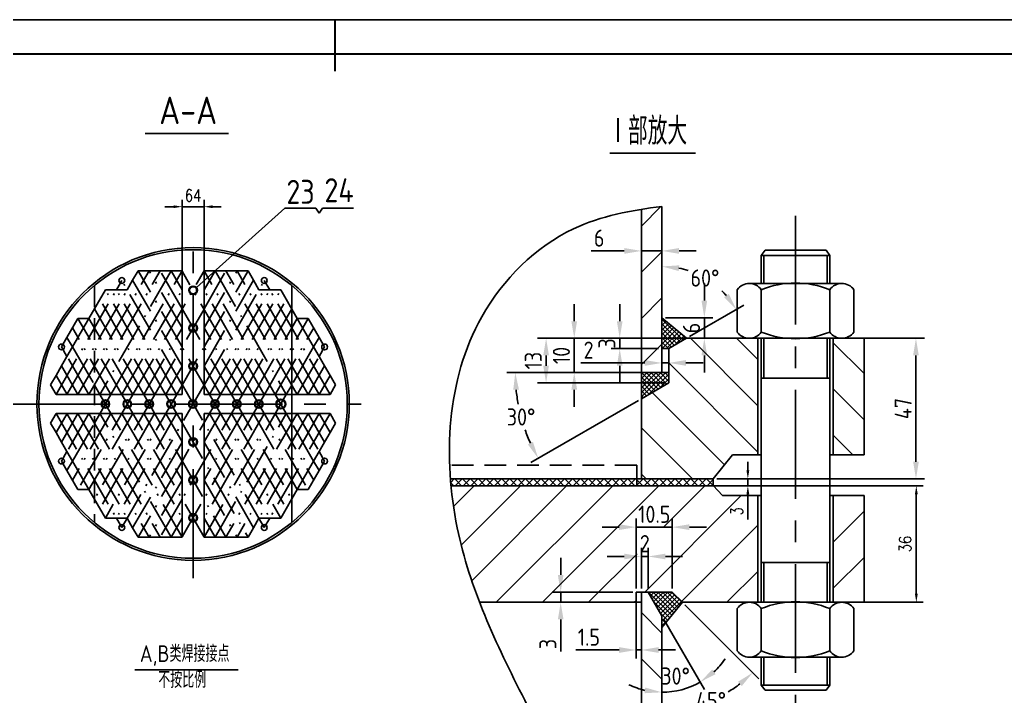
# Paper-space layout '布局1' of a CAD drawing. Extents: x 1187 to 4862, y -125 to 1349.
# Drawn here: x 2145.7 to 2433.4, y 275.3 to 472.7 of the extents above; entities that cross this region are included whole.
import ezdxf

# ---------------------------------------------------------------- set-up
doc = ezdxf.new("R2010")
doc.units = 0
doc.header["$MEASUREMENT"] = 0
for name, pattern in [('ACAD_ISO10W100', [18.5, 12, -3, 0.5, -3]), ('CENTER', [50.8, 31.75, -6.35, 6.35, -6.35]), ('HIDDEN', [9.525, 6.35, -3.175])]:
    doc.linetypes.add(name, pattern=pattern)
doc.layers.get('DEFPOINTS').update_dxf_attribs({"linetype": 'CONTINUOUS'})
for name, color, linetype in [('一般注释', 5, 'CONTINUOUS'), ('中心线', 1, 'CENTER'), ('单点划线', 6, 'ACAD_ISO10W100'), ('可见轮廓线', 7, 'CONTINUOUS'), ('图框_外框线', 7, 'CONTINUOUS'), ('填充剖面线', 3, 'CONTINUOUS'), ('尺寸标注', 5, 'CONTINUOUS'), ('细实线', 2, 'CONTINUOUS'), ('虚线', 4, 'HIDDEN')]:
    doc.layers.add(name, color=color, linetype=linetype)
doc.layers.add('图框_内框线', color=5, linetype='CONTINUOUS', lineweight=30)
doc.styles.add('TH_GBDIM', font='romans.shx', dxfattribs={"width": 0.8, "bigfont": 'gbcbig.shx'})
doc.styles.add('件号及接点字头', font='gbenor.shx', dxfattribs={"height": 7, "bigfont": 'gbcbig.shx'})
doc.styles.add('工程字', font='gbenor.shx', dxfattribs={"bigfont": 'gbcbig.shx'})
doc.styles.add('管口名称', font='gbenor.shx', dxfattribs={"height": 10, "bigfont": 'gbcbig.shx'})
doc.dimstyles.new('GB-5', dxfattribs={"dimtxt": 5, "dimasz": 5, "dimexe": 2.5, "dimexo": 1, "dimgap": 1.25, "dimtad": 1, "dimdsep": 46, "dimtxsty": '工程字', "dimcen": 5, "dimadec": 0, "dimazin": 0, "dimtfac": 0.7, "dimtix": 1, "dimtmove": 0, "dimatfit": 3, "dimfxl": 0, "dimtzin": 0, "dimarcsym": 0})
doc.dimstyles.new('GB-5$2', dxfattribs={"dimtxt": 5, "dimasz": 5, "dimexe": 2.5, "dimexo": 1, "dimgap": 1.25, "dimtad": 1, "dimtih": 1, "dimtoh": 1, "dimdsep": 46, "dimtxsty": '工程字', "dimcen": 5, "dimazin": 0, "dimtfac": 0.7, "dimtix": 1, "dimtmove": 0, "dimatfit": 3, "dimfxl": 0, "dimtzin": 0, "dimarcsym": 0})
doc.dimstyles.new('TH_GBDIM', dxfattribs={"dimtxt": 3.5, "dimasz": 2.5, "dimexe": 2, "dimexo": 0, "dimgap": 1.5, "dimtad": 1, "dimdec": 1, "dimzin": 0, "dimdsep": 46, "dimtxsty": 'TH_GBDIM', "dimcen": 2.5, "dimclrd": 130, "dimclre": 130, "dimclrt": 3, "dimadec": 0, "dimazin": 0, "dimtfac": 0.714286, "dimtdec": 1, "dimtmove": 0, "dimatfit": 3, "dimfxl": 0, "dimtolj": 1, "dimtzin": 0, "dimlwd": -1, "dimlwe": -1, "dimarcsym": 0})
pattern_1 = [(315, (2136.1271, 773.6982), (0.6735192, 0.6735192), []), (45, (2136.1271, 773.6982), (-0.6735192, 0.6735192), [])]

# ---------------------------------------------------------------- blocks, each defined once
blk = doc.blocks.new('*D40')
at = {"layer": 'DEFPOINTS', "color": 0}
for p in [(2325.69, 304.14), (2327.19, 304.14), (2327.19, 288.84)]:
    blk.add_point(p, dxfattribs=at)
at = {"layer": '尺寸标注', "color": 0, "lineweight": -2}
for p, q in [((2325.69, 303.14), (2325.69, 286.34)), ((2327.19, 303.14), (2327.19, 286.34)), ((2320.69, 288.84), (2308.02, 288.84)), ((2327.19, 288.84), (2325.69, 288.84)), ((2332.19, 288.84), (2337.19, 288.84))]:
    blk.add_line(p, q, dxfattribs=at)
at = {"layer": '尺寸标注', "color": 0}
for points in [[(2320.69, 289.67), (2320.69, 288), (2325.69, 288.84)], [(2332.19, 289.67), (2332.19, 288), (2327.19, 288.84)]]:
    blk.add_solid(points, dxfattribs=at)
at = {"layer": '尺寸标注', "color": 0, "insert": (2311.86, 292.59), "char_height": 5, "attachment_point": 5, "style": '工程字'}
blk.add_mtext('1.5', dxfattribs=at)
blk = doc.blocks.new('*D38')
at = {"layer": 'DEFPOINTS', "color": 0}
for p in [(2303.63, 305.74), (2325.69, 305.74), (2325.69, 302.74)]:
    blk.add_point(p, dxfattribs=at)
at = {"layer": '尺寸标注', "color": 0, "lineweight": -2}
for p, q in [((2303.63, 310.74), (2303.63, 315.74)), ((2324.69, 305.74), (2301.13, 305.74)), ((2303.63, 305.74), (2303.63, 302.74)), ((2324.69, 302.74), (2301.13, 302.74)), ((2303.63, 297.74), (2303.63, 288.4))]:
    blk.add_line(p, q, dxfattribs=at)
at = {"layer": '尺寸标注', "color": 0}
for points in [[(2302.8, 310.74), (2304.46, 310.74), (2303.63, 305.74)], [(2302.8, 297.74), (2304.46, 297.74), (2303.63, 302.74)]]:
    blk.add_solid(points, dxfattribs=at)
at = {"layer": '尺寸标注', "color": 0, "insert": (2299.88, 290.57), "char_height": 5, "attachment_point": 5, "rotation": 90, "style": '工程字'}
blk.add_mtext('3', dxfattribs=at)
blk = doc.blocks.new('*D34')
at = {"layer": 'DEFPOINTS', "color": 0}
for p in [(2336.19, 305.74), (2339.19, 302.74), (2333.19, 298.82), (2342.9, 272.53), (2333.19, 237.05)]:
    blk.add_point(p, dxfattribs=at)
at = {"layer": '尺寸标注', "color": 0, "lineweight": -2}
blk.add_line((2339.9, 302.04), (2361.47, 280.46), dxfattribs=at)
for start, end in [(301.0696, 307.3539), (277.6461, 284.4354)]:
    blk.add_arc((2333.19, 308.74), 37.49, start, end, dxfattribs=at)
at = {"layer": '尺寸标注', "color": 0}
for points in [[(2355.39, 279.57), (2356.49, 278.31), (2359.7, 282.23)], [(2338.24, 270.75), (2338.13, 272.41), (2333.19, 271.25)]]:
    blk.add_solid(points, dxfattribs=at)
at = {"layer": '尺寸标注', "color": 0, "insert": (2347.54, 274.1), "char_height": 5, "attachment_point": 5, "style": '工程字'}
blk.add_mtext('45%%D', dxfattribs=at)
blk = doc.blocks.new('*D46')
at = {"layer": 'DEFPOINTS', "color": 0}
for p in [(2333.19, 385.74), (2345.57, 385.74), (2333.19, 379.74)]:
    blk.add_point(p, dxfattribs=at)
at = {"layer": '尺寸标注', "color": 0, "lineweight": -2}
for p, q in [((2345.57, 390.74), (2345.57, 395.74)), ((2334.19, 385.74), (2348.07, 385.74)), ((2345.57, 379.74), (2345.57, 385.74)), ((2334.19, 379.74), (2348.07, 379.74)), ((2345.57, 374.74), (2345.57, 369.74))]:
    blk.add_line(p, q, dxfattribs=at)
at = {"layer": '尺寸标注', "color": 0}
for points in [[(2344.73, 390.74), (2346.4, 390.74), (2345.57, 385.74)], [(2344.73, 374.74), (2346.4, 374.74), (2345.57, 379.74)]]:
    blk.add_solid(points, dxfattribs=at)
at = {"layer": '尺寸标注', "color": 0, "insert": (2341.82, 382.74), "char_height": 5, "attachment_point": 5, "rotation": 90, "style": '工程字'}
blk.add_mtext('6', dxfattribs=at)
blk = doc.blocks.new('*D45')
at = {"layer": 'DEFPOINTS', "color": 0}
for p in [(2333.19, 374.37), (2335.19, 374.37), (2335.19, 372.56)]:
    blk.add_point(p, dxfattribs=at)
at = {"layer": '尺寸标注', "color": 0, "lineweight": -2}
for p, q in [((2328.19, 372.56), (2309.52, 372.56)), ((2333.19, 373.37), (2333.19, 370.06)), ((2335.19, 372.56), (2333.19, 372.56)), ((2335.19, 373.37), (2335.19, 370.06)), ((2340.19, 372.56), (2345.19, 372.56))]:
    blk.add_line(p, q, dxfattribs=at)
at = {"layer": '尺寸标注', "color": 0}
for points in [[(2328.19, 373.4), (2328.19, 371.73), (2333.19, 372.56)], [(2340.19, 373.4), (2340.19, 371.73), (2335.19, 372.56)]]:
    blk.add_solid(points, dxfattribs=at)
at = {"layer": '尺寸标注', "color": 0, "insert": (2311.78, 376.31), "char_height": 5, "attachment_point": 5, "style": '工程字'}
blk.add_mtext('2', dxfattribs=at)
blk = doc.blocks.new('*D41')
at = {"layer": 'DEFPOINTS', "color": 0}
for p in [(2333.19, 418.2), (2349.33, 394.82), (2340.39, 379.74), (2335.19, 376.74), (2333.19, 369.74)]:
    blk.add_point(p, dxfattribs=at)
at = {"layer": '尺寸标注', "color": 0, "lineweight": -2}
blk.add_line((2341.25, 380.24), (2357.1, 389.39), dxfattribs=at)
for start, end in [(72.2948, 78.5708), (41.4292, 45.9026)]:
    blk.add_arc((2333.19, 375.59), 25.11, start, end, dxfattribs=at)
at = {"layer": '尺寸标注', "color": 0}
for points in [[(2338.08, 399.37), (2338.25, 401.03), (2333.19, 400.7)], [(2352.69, 392.69), (2351.34, 391.72), (2354.94, 388.14)]]:
    blk.add_solid(points, dxfattribs=at)
at = {"layer": '尺寸标注', "color": 0, "insert": (2345.75, 397.33), "char_height": 5, "attachment_point": 5, "style": '工程字'}
blk.add_mtext('60%%d', dxfattribs=at)
blk = doc.blocks.new('*D39')
at = {"layer": 'DEFPOINTS', "color": 0}
for p in [(2329.19, 316.11), (2327.19, 305.74), (2329.19, 305.74)]:
    blk.add_point(p, dxfattribs=at)
at = {"layer": '尺寸标注', "color": 0, "lineweight": -2}
for p, q in [((2327.19, 306.74), (2327.19, 318.61)), ((2329.19, 306.74), (2329.19, 318.61)), ((2322.19, 316.11), (2317.19, 316.11)), ((2327.19, 316.11), (2329.19, 316.11)), ((2334.19, 316.11), (2339.19, 316.11))]:
    blk.add_line(p, q, dxfattribs=at)
at = {"layer": '尺寸标注', "color": 0}
for points in [[(2322.19, 316.94), (2322.19, 315.28), (2327.19, 316.11)], [(2334.19, 316.94), (2334.19, 315.28), (2329.19, 316.11)]]:
    blk.add_solid(points, dxfattribs=at)
at = {"layer": '尺寸标注', "color": 0, "insert": (2328.19, 319.86), "char_height": 5, "attachment_point": 5, "style": '工程字'}
blk.add_mtext('2', dxfattribs=at)
blk = doc.blocks.new('*D37')
at = {"layer": 'DEFPOINTS', "color": 0}
for p in [(2336.19, 324.67), (2325.69, 305.74), (2336.19, 305.74)]:
    blk.add_point(p, dxfattribs=at)
at = {"layer": '尺寸标注', "color": 0, "lineweight": -2}
for p, q in [((2325.69, 306.74), (2325.69, 327.17)), ((2336.19, 306.74), (2336.19, 327.17)), ((2320.69, 324.67), (2315.69, 324.67)), ((2325.69, 324.67), (2336.19, 324.67)), ((2341.19, 324.67), (2346.19, 324.67))]:
    blk.add_line(p, q, dxfattribs=at)
at = {"layer": '尺寸标注', "color": 0}
for points in [[(2320.69, 325.51), (2320.69, 323.84), (2325.69, 324.67)], [(2341.19, 325.51), (2341.19, 323.84), (2336.19, 324.67)]]:
    blk.add_solid(points, dxfattribs=at)
at = {"layer": '尺寸标注', "color": 0, "insert": (2330.94, 328.42), "char_height": 5, "attachment_point": 5, "style": '工程字'}
blk.add_mtext('10.5', dxfattribs=at)
blk = doc.blocks.new('*D35')
at = {"layer": 'DEFPOINTS', "color": 0}
for p in [(2327.19, 408.08), (2333.19, 408.08), (2333.19, 405.23)]:
    blk.add_point(p, dxfattribs=at)
at = {"layer": '尺寸标注', "color": 0, "lineweight": -2}
for p, q in [((2327.19, 407.08), (2327.19, 402.73)), ((2333.19, 407.08), (2333.19, 402.73)), ((2322.19, 405.23), (2312.56, 405.23)), ((2333.19, 405.23), (2327.19, 405.23)), ((2338.19, 405.23), (2343.19, 405.23))]:
    blk.add_line(p, q, dxfattribs=at)
at = {"layer": '尺寸标注', "color": 0}
for points in [[(2322.19, 406.07), (2322.19, 404.4), (2327.19, 405.23)], [(2338.19, 406.07), (2338.19, 404.4), (2333.19, 405.23)]]:
    blk.add_solid(points, dxfattribs=at)
at = {"layer": '尺寸标注', "color": 0, "insert": (2314.87, 408.98), "char_height": 5, "attachment_point": 5, "style": '工程字'}
blk.add_mtext('6', dxfattribs=at)
blk = doc.blocks.new('*D42')
at = {"layer": 'DEFPOINTS', "color": 0}
for p in [(2327.19, 369.74), (2335.19, 369.74), (2335.19, 366.74), (2291.13, 361.06), (2327.19, 362.13)]:
    blk.add_point(p, dxfattribs=at)
at = {"layer": '尺寸标注', "color": 0, "lineweight": -2}
for p, q in [((2326.19, 369.74), (2287.87, 369.74)), ((2326.33, 361.63), (2294.9, 343.48))]:
    blk.add_line(p, q, dxfattribs=at)
for start, end in [(185.7296, 190.5941), (199.4989, 204.2704)]:
    blk.add_arc((2340.39, 369.74), 50.02, start, end, dxfattribs=at)
at = {"layer": '尺寸标注', "color": 0}
for points in [[(2289.78, 364.71), (2291.45, 364.79), (2290.37, 369.74)], [(2295.53, 349.56), (2294.05, 348.8), (2297.07, 344.73)]]:
    blk.add_solid(points, dxfattribs=at)
at = {"layer": '尺寸标注', "color": 0, "insert": (2292.07, 356.8), "char_height": 5, "attachment_point": 5, "style": '工程字'}
blk.add_mtext('30%%D', dxfattribs=at)
blk = doc.blocks.new('*D47')
at = {"layer": 'DEFPOINTS', "color": 0}
for p in [(2320.86, 379.74), (2333.19, 379.74), (2333.19, 376.74)]:
    blk.add_point(p, dxfattribs=at)
at = {"layer": '尺寸标注', "color": 0, "lineweight": -2}
for p, q in [((2320.86, 384.74), (2320.86, 389.74)), ((2332.19, 379.74), (2318.36, 379.74)), ((2320.86, 376.74), (2320.86, 379.74)), ((2332.19, 376.74), (2318.36, 376.74)), ((2320.86, 371.74), (2320.86, 366.74))]:
    blk.add_line(p, q, dxfattribs=at)
at = {"layer": '尺寸标注', "color": 0}
for points in [[(2320.03, 384.74), (2321.7, 384.74), (2320.86, 379.74)], [(2320.03, 371.74), (2321.7, 371.74), (2320.86, 376.74)]]:
    blk.add_solid(points, dxfattribs=at)
at = {"layer": '尺寸标注', "color": 0, "insert": (2317.11, 378.24), "char_height": 5, "attachment_point": 5, "rotation": 90, "style": '工程字'}
blk.add_mtext('3', dxfattribs=at)
blk = doc.blocks.new('*D44')
at = {"layer": 'DEFPOINTS', "color": 0}
for p in [(2333.19, 379.74), (2307.59, 369.74), (2333.19, 369.74)]:
    blk.add_point(p, dxfattribs=at)
at = {"layer": '尺寸标注', "color": 0, "lineweight": -2}
for p, q in [((2307.59, 384.74), (2307.59, 389.74)), ((2332.19, 379.74), (2305.09, 379.74)), ((2307.59, 379.74), (2307.59, 369.74)), ((2332.19, 369.74), (2305.09, 369.74)), ((2307.59, 364.74), (2307.59, 359.74))]:
    blk.add_line(p, q, dxfattribs=at)
at = {"layer": '尺寸标注', "color": 0}
for points in [[(2306.75, 384.74), (2308.42, 384.74), (2307.59, 379.74)], [(2306.75, 364.74), (2308.42, 364.74), (2307.59, 369.74)]]:
    blk.add_solid(points, dxfattribs=at)
at = {"layer": '尺寸标注', "color": 0, "insert": (2303.84, 374.74), "char_height": 5, "attachment_point": 5, "rotation": 90, "style": '工程字'}
blk.add_mtext('10', dxfattribs=at)
blk = doc.blocks.new('*D43')
at = {"layer": 'DEFPOINTS', "color": 0}
for p in [(2299.37, 379.74), (2335.19, 379.74), (2335.19, 366.74)]:
    blk.add_point(p, dxfattribs=at)
at = {"layer": '尺寸标注', "color": 0, "lineweight": -2}
for p, q in [((2334.19, 379.74), (2296.87, 379.74)), ((2299.37, 371.74), (2299.37, 374.74)), ((2334.19, 366.74), (2296.87, 366.74))]:
    blk.add_line(p, q, dxfattribs=at)
at = {"layer": '尺寸标注', "color": 0}
for points in [[(2298.54, 374.74), (2300.2, 374.74), (2299.37, 379.74)], [(2298.54, 371.74), (2300.2, 371.74), (2299.37, 366.74)]]:
    blk.add_solid(points, dxfattribs=at)
at = {"layer": '尺寸标注', "color": 0, "insert": (2295.62, 373.24), "char_height": 5, "attachment_point": 5, "rotation": 90, "style": '工程字'}
blk.add_mtext('13', dxfattribs=at)
blk = doc.blocks.new('*D48')
at = {"layer": 'DEFPOINTS', "color": 0}
for p in [(2348.07, 379.74), (2407.35, 379.74), (2348.19, 338.76)]:
    blk.add_point(p, dxfattribs=at)
at = {"layer": '尺寸标注', "color": 0, "lineweight": -2}
for p, q in [((2349.07, 379.74), (2409.85, 379.74)), ((2407.35, 343.76), (2407.35, 374.74)), ((2349.19, 338.76), (2409.85, 338.76))]:
    blk.add_line(p, q, dxfattribs=at)
at = {"layer": '尺寸标注', "color": 0}
for points in [[(2406.51, 374.74), (2408.18, 374.74), (2407.35, 379.74)], [(2406.51, 343.76), (2408.18, 343.76), (2407.35, 338.76)]]:
    blk.add_solid(points, dxfattribs=at)
at = {"layer": '尺寸标注', "color": 0, "insert": (2403.6, 359.25), "char_height": 5, "attachment_point": 5, "rotation": 90, "style": '工程字'}
blk.add_mtext('47', dxfattribs=at)
blk = doc.blocks.new('*D49')
at = {"layer": 'DEFPOINTS', "color": 0}
for p in [(2348.19, 336.74), (2351.01, 338.76), (2358.27, 338.76)]:
    blk.add_point(p, dxfattribs=at)
at = {"layer": '尺寸标注', "color": 5}
for p, q in [((2358.27, 341.26), (2358.27, 343.76)), ((2348.19, 336.74), (2360.27, 336.74)), ((2351.01, 338.76), (2360.27, 338.76)), ((2358.27, 338.76), (2358.27, 336.74)), ((2358.27, 334.24), (2358.27, 326.88))]:
    blk.add_line(p, q, dxfattribs=at)
for points in [[(2357.86, 341.26), (2358.69, 341.26), (2358.27, 338.76)], [(2357.86, 334.24), (2358.69, 334.24), (2358.27, 336.74)]]:
    blk.add_solid(points, dxfattribs=at)
at = {"layer": '尺寸标注', "color": 5, "insert": (2355.02, 329.31), "char_height": 3.5, "attachment_point": 5, "rotation": 90, "style": 'TH_GBDIM'}
blk.add_mtext('\\A1;3', dxfattribs=at)
blk = doc.blocks.new('*D94')
at = {"layer": 'DEFPOINTS', "color": 0}
for p in [(2348.19, 336.74), (2348.19, 302.74), (2407.45, 302.74)]:
    blk.add_point(p, dxfattribs=at)
at = {"layer": '尺寸标注', "color": 5}
for p, q in [((2348.19, 336.74), (2409.45, 336.74)), ((2407.45, 334.24), (2407.45, 305.24)), ((2348.19, 302.74), (2409.45, 302.74))]:
    blk.add_line(p, q, dxfattribs=at)
for points in [[(2407.04, 334.24), (2407.87, 334.24), (2407.45, 336.74)], [(2407.04, 305.24), (2407.87, 305.24), (2407.45, 302.74)]]:
    blk.add_solid(points, dxfattribs=at)
at = {"layer": '尺寸标注', "color": 5, "insert": (2404.2, 319.74), "char_height": 3.5, "attachment_point": 5, "rotation": 90, "style": 'TH_GBDIM'}
blk.add_mtext('\\A1;36', dxfattribs=at)
blk = doc.blocks.new('*D258')
at = {"layer": 'DEFPOINTS', "color": 0}
for p in [(2199.51, 418.13), (2193.11, 399.38), (2199.51, 399.38)]:
    blk.add_point(p, dxfattribs=at)
at = {"layer": '尺寸标注', "color": 5}
for p, q in [((2193.11, 399.38), (2193.11, 420.13)), ((2199.51, 399.38), (2199.51, 420.13)), ((2190.61, 418.13), (2188.11, 418.13)), ((2193.11, 418.13), (2199.51, 418.13)), ((2202.01, 418.13), (2204.51, 418.13))]:
    blk.add_line(p, q, dxfattribs=at)
for points in [[(2190.61, 418.54), (2190.61, 417.71), (2193.11, 418.13)], [(2202.01, 418.54), (2202.01, 417.71), (2199.51, 418.13)]]:
    blk.add_solid(points, dxfattribs=at)
at = {"layer": '尺寸标注', "color": 5, "insert": (2196.31, 421.38), "char_height": 3.5, "attachment_point": 5, "style": 'TH_GBDIM'}
blk.add_mtext('\\A1;64', dxfattribs=at)

psp = doc.layouts.new('布局1')

# ---------------------------------------------------------------- hatches: boundary and pattern name
at = {"layer": '填充剖面线'}
h = psp.add_hatch(dxfattribs=at)
h.set_pattern_fill('ANSI31', color=256, scale=3, style=0)
h.set_pattern_definition([(45, (2136.127, 773.698), (-6.7352, 6.7352), [])])
edge = h.paths.add_edge_path()
edge.add_line((2327.192, 369.744), (2333.192, 369.744))
edge.add_line((2333.192, 369.744), (2333.192, 418.201))
edge.add_spline(control_points=[(2333.192, 418.201), (2331.18, 417.951), (2329.178, 417.676), (2327.192, 417.357)], knot_values=[8.0893245, 8.0893245, 8.0893245, 8.0893245, 14.0634801, 14.0634801, 14.0634801, 14.0634801], degree=3, periodic=0)
edge.add_line((2327.192, 417.357), (2327.192, 369.744))
h.paths.add_polyline_path([(2313.363, 376.074), (2313.363, 380.414), (2320.863, 380.414), (2320.863, 376.074)], flags=9)
h = psp.add_hatch(dxfattribs=at)
h.set_pattern_fill('ANSI37', color=256, scale=0.3, angle=-90, style=0)
h.set_pattern_definition(pattern_1)
h.paths.add_polyline_path([(2340.388, 379.744), (2333.192, 385.744), (2333.192, 379.744)])
h.paths.add_polyline_path([(2333.192, 379.744), (2333.192, 376.744), (2335.192, 376.744), (2340.388, 379.744)])
h = psp.add_hatch(dxfattribs=at)
h.set_pattern_fill('ANSI37', color=256, scale=0.3, angle=-90, style=0)
h.set_pattern_definition(pattern_1)
h.paths.add_polyline_path([(2327.192, 369.744), (2327.192, 362.125), (2335.192, 366.744), (2335.192, 369.744)])
h = psp.add_hatch(dxfattribs=at)
h.set_pattern_fill('ANSI37', color=256, scale=13, angle=180, style=0)
h.set_pattern_definition([(225, (1293.6398, 945.5195), (1.1490485, -1.1490485), []), (315, (1293.6398, 945.5195), (1.1490485, 1.1490485), [])])
edge = h.paths.add_edge_path()
edge.add_line((2348.192, 336.744), (2348.192, 338.758))
edge.add_line((2348.192, 338.758), (2271.428, 338.758))
edge.add_spline(control_points=[(2271.428, 338.758), (2271.478, 338.085), (2271.535, 337.414), (2271.597, 336.744)], knot_values=[119.6917193, 119.6917193, 119.6917193, 119.6917193, 121.6640911, 121.6640911, 121.6640911, 121.6640911], degree=3, periodic=0)
edge.add_line((2271.597, 336.744), (2348.192, 336.744))
h = psp.add_hatch(dxfattribs=at)
h.set_pattern_fill('ANSI31', color=256, scale=3, angle=-90, style=0)
h.set_pattern_definition([(315, (2136.127, 773.698), (6.7352, 6.7352), [])])
edge = h.paths.add_edge_path()
edge.add_spline(control_points=[(2327.192, 238.88), (2329.168, 238.236), (2331.18, 237.642), (2333.192, 237.048)], knot_values=[238.2389283, 238.2389283, 238.2389283, 238.2389283, 244.3785903, 244.3785903, 244.3785903, 244.3785903], degree=3, periodic=0)
edge.add_line((2333.192, 237.048), (2333.192, 298.816))
edge.add_line((2333.192, 298.816), (2329.192, 305.744))
edge.add_line((2329.192, 305.744), (2327.192, 305.744))
edge.add_line((2327.192, 305.744), (2327.192, 302.744))
edge.add_line((2327.192, 302.744), (2327.192, 238.88))
h = psp.add_hatch(dxfattribs=at)
h.set_pattern_fill('ANSI37', color=256, scale=0.3, angle=-90, style=0)
h.set_pattern_definition(pattern_1)
h.paths.add_polyline_path([(2333.192, 298.816), (2333.192, 295.429), (2339.192, 302.744), (2336.192, 305.744), (2329.192, 305.744)])

# ---------------------------------------------------------------- linework, layer by layer
at = {"layer": '一般注释'}
for p, q in [((2197.279, 394.534), (2223.092, 417.673)), ((2232.104, 417.673), (2223.092, 417.673)), ((2233.089, 416.277), (2232.104, 417.673)), ((2234.104, 417.673), (2233.089, 416.277)), ((2243.117, 417.673), (2234.104, 417.673)), ((2179.269, 283.015), (2209.49, 283.015))]:
    psp.add_line(p, q, dxfattribs=at)
at = {"layer": '中心线'}
for p, q in [((2372.192, 415.492), (2372.192, 268.07)), ((2196.307, 309.833), (2196.307, 410.889)), ((2139.849, 360.582), (2245.335, 360.582))]:
    psp.add_line(p, q, dxfattribs=at)
at = {"layer": '单点划线'}
for p, q in [((2162.688, 363.349), (2183.479, 399.428)), ((2165.907, 363.353), (2186.726, 399.412)), ((2189.898, 399.396), (2169.102, 363.357)), ((2172.312, 363.361), (2193.107, 399.38)), ((2178.716, 363.368), (2199.507, 399.38)), ((2193.107, 377.21), (2180.27, 399.444)), ((2193.107, 382.752), (2183.479, 399.428)), ((2193.107, 388.307), (2186.726, 399.412)), ((2193.107, 393.837), (2189.898, 399.396)), ((2213.899, 363.368), (2193.077, 399.327)), ((2199.507, 377.21), (2212.345, 399.444)), ((2199.507, 382.752), (2209.135, 399.428)), ((2199.507, 388.307), (2205.889, 399.412)), ((2199.507, 393.837), (2202.717, 399.396)), ((2220.303, 363.361), (2199.507, 399.38)), ((2202.717, 399.396), (2223.512, 363.357)), ((2226.707, 363.353), (2205.889, 399.412)), ((2229.927, 363.349), (2209.135, 399.428)), ((2175.507, 396.608), (2173.907, 393.837)), ((2193.089, 366.097), (2175.507, 396.608)), ((2193.107, 371.667), (2178.672, 396.67)), ((2199.507, 371.667), (2213.943, 396.67)), ((2199.526, 366.097), (2217.107, 396.608)), ((2217.107, 396.608), (2218.707, 393.837)), ((2156.301, 363.342), (2173.907, 393.837)), ((2159.473, 363.346), (2177.072, 393.893)), ((2188.292, 363.379), (2170.709, 393.835)), ((2191.49, 363.383), (2173.907, 393.837)), ((2175.514, 363.364), (2193.107, 393.837)), ((2217.101, 363.364), (2199.507, 393.837)), ((2201.125, 363.383), (2218.707, 393.837)), ((2204.323, 363.379), (2221.906, 393.835)), ((2233.142, 363.346), (2215.543, 393.893)), ((2236.314, 363.342), (2218.707, 393.837)), ((2185.094, 363.376), (2169.107, 391.066)), ((2207.52, 363.376), (2223.507, 391.066)), ((2181.896, 363.372), (2167.506, 388.296)), ((2185.122, 363.376), (2199.507, 388.29)), ((2207.493, 363.376), (2193.081, 388.336)), ((2210.718, 363.372), (2225.108, 388.296)), ((2172.303, 363.361), (2161.1, 382.765)), ((2161.102, 377.218), (2165.905, 385.527)), ((2175.501, 363.364), (2162.7, 385.536)), ((2178.699, 363.368), (2165.905, 385.527)), ((2181.918, 363.372), (2193.083, 382.71)), ((2210.696, 363.372), (2199.507, 382.752)), ((2213.916, 363.368), (2226.709, 385.527)), ((2217.114, 363.364), (2229.915, 385.536)), ((2220.312, 363.361), (2231.515, 382.765)), ((2231.512, 377.218), (2226.709, 385.527)), ((2157.9, 377.223), (2159.5, 379.994)), ((2234.715, 377.223), (2233.115, 379.994)), ((2157.9, 377.223), (2159.501, 374.449)), ((2161.102, 377.218), (2167.507, 366.124)), ((2191.525, 363.383), (2199.507, 377.191)), ((2201.09, 363.383), (2193.085, 377.23)), ((2231.512, 377.218), (2225.107, 366.124)), ((2234.715, 377.223), (2233.113, 374.449)), ((2165.907, 363.353), (2159.501, 374.449)), ((2226.707, 363.353), (2233.113, 374.449)), ((2162.709, 363.349), (2157.9, 371.679)), ((2188.326, 363.38), (2193.087, 371.624)), ((2204.288, 363.38), (2199.507, 371.659)), ((2229.905, 363.349), (2234.715, 371.679)), ((2159.512, 363.346), (2156.299, 368.91)), ((2233.103, 363.346), (2236.316, 368.91)), ((2169.105, 363.357), (2167.507, 366.124)), ((2199.507, 366.205), (2175.507, 324.555)), ((2193.089, 366.237), (2217.107, 324.555)), ((2223.509, 363.357), (2225.107, 366.124)), ((2178.716, 363.368), (2162.7, 335.628)), ((2185.12, 363.376), (2167.506, 332.867)), ((2172.312, 363.361), (2167.507, 355.039)), ((2169.105, 363.357), (2193.107, 321.784)), ((2191.525, 363.383), (2170.709, 327.329)), ((2175.501, 363.364), (2199.507, 321.784)), ((2181.898, 363.372), (2193.107, 343.958)), ((2188.288, 363.379), (2193.107, 355.043)), ((2217.114, 363.364), (2193.077, 321.837)), ((2210.717, 363.372), (2193.081, 332.828)), ((2204.327, 363.379), (2193.085, 343.933)), ((2223.509, 363.357), (2199.507, 321.784)), ((2201.09, 363.383), (2221.906, 327.329)), ((2207.494, 363.376), (2225.108, 332.867)), ((2213.899, 363.368), (2229.915, 335.628)), ((2220.303, 363.361), (2225.107, 355.039)), ((2159.512, 357.818), (2156.299, 352.254)), ((2156.301, 357.822), (2173.907, 327.326)), ((2162.709, 357.814), (2157.9, 349.484)), ((2159.473, 357.818), (2177.072, 327.271)), ((2165.907, 357.811), (2159.501, 346.715)), ((2172.303, 357.803), (2161.1, 338.399)), ((2162.688, 357.814), (2183.479, 321.736)), ((2178.699, 357.795), (2165.905, 335.637)), ((2165.907, 357.811), (2186.726, 321.752)), ((2189.898, 321.768), (2169.102, 357.807)), ((2185.094, 357.788), (2169.107, 330.098)), ((2191.49, 357.78), (2173.907, 327.326)), ((2175.514, 357.799), (2193.107, 327.326)), ((2181.918, 357.792), (2193.107, 338.412)), ((2188.326, 357.784), (2193.107, 349.505)), ((2217.101, 357.799), (2199.507, 327.326)), ((2210.696, 357.792), (2199.507, 338.412)), ((2204.288, 357.784), (2199.507, 349.505)), ((2201.125, 357.78), (2218.707, 327.326)), ((2202.717, 321.768), (2223.512, 357.807)), ((2226.707, 357.811), (2205.889, 321.752)), ((2207.52, 357.788), (2223.507, 330.098)), ((2229.927, 357.814), (2209.135, 321.736)), ((2213.916, 357.795), (2226.709, 335.637)), ((2233.142, 357.818), (2215.543, 327.271)), ((2236.314, 357.822), (2218.707, 327.326)), ((2220.312, 357.803), (2231.515, 338.399)), ((2226.707, 357.811), (2233.113, 346.715)), ((2229.905, 357.814), (2234.715, 349.484)), ((2233.103, 357.818), (2236.316, 352.254)), ((2161.102, 343.945), (2167.507, 355.039)), ((2193.089, 355.071), (2212.345, 321.719)), ((2231.512, 343.945), (2225.107, 355.039)), ((2193.087, 349.461), (2178.672, 324.494)), ((2199.507, 349.497), (2213.943, 324.494)), ((2157.9, 343.941), (2159.501, 346.715)), ((2234.715, 343.941), (2233.113, 346.715)), ((2157.9, 343.941), (2159.5, 341.17)), ((2161.102, 343.945), (2165.905, 335.637)), ((2193.107, 343.954), (2180.27, 321.719)), ((2193.085, 344.032), (2205.889, 321.752)), ((2231.512, 343.945), (2226.709, 335.637)), ((2234.715, 343.941), (2233.115, 341.17)), ((2193.107, 338.412), (2183.479, 321.736)), ((2199.507, 338.412), (2209.135, 321.736)), ((2193.107, 332.856), (2186.726, 321.752)), ((2175.507, 324.555), (2173.907, 327.326)), ((2193.107, 327.326), (2189.898, 321.768)), ((2199.507, 327.326), (2202.717, 321.768)), ((2217.107, 324.555), (2218.707, 327.326))]:
    psp.add_line(p, q, dxfattribs=at)
at = {"layer": '可见轮廓线'}
for p, q in [((2182.324, 439.522), (2206.614, 439.522)), ((2317.967, 433.734), (2342.991, 433.734)), ((2327.192, 417.357), (2327.192, 338.758)), ((2333.192, 418.201), (2333.192, 369.744)), ((2362.192, 403.91), (2363.278, 405.41)), ((2362.192, 403.91), (2362.192, 395.744)), ((2382.192, 403.91), (2362.192, 403.91)), ((2381.105, 405.41), (2363.278, 405.41)), ((2382.192, 403.91), (2381.105, 405.41)), ((2382.192, 403.91), (2382.192, 395.744)), ((2180.27, 399.444), (2178.672, 396.67)), ((2180.27, 399.444), (2193.107, 399.38)), ((2193.09, 363.385), (2193.077, 399.38)), ((2212.345, 399.444), (2199.507, 399.38)), ((2199.507, 363.364), (2199.507, 399.38)), ((2212.345, 399.444), (2213.943, 396.67)), ((2177.072, 393.893), (2178.672, 396.67)), ((2215.543, 393.893), (2213.943, 396.67)), ((2225.108, 395.158), (2225.108, 326.006)), ((2385.893, 395.744), (2358.49, 395.744)), ((2170.709, 393.835), (2165.905, 385.527)), ((2173.907, 393.837), (2170.709, 393.835)), ((2173.907, 393.837), (2177.072, 393.893)), ((2218.707, 393.837), (2215.543, 393.893)), ((2218.707, 393.837), (2221.906, 393.835)), ((2221.906, 393.835), (2226.709, 385.527)), ((2355.192, 393.919), (2355.192, 381.57)), ((2362.192, 393.919), (2362.192, 381.57)), ((2382.192, 393.919), (2382.192, 381.57)), ((2389.192, 393.919), (2389.192, 381.57)), ((2340.388, 379.744), (2333.192, 385.744)), ((2162.7, 385.536), (2159.5, 379.994)), ((2165.905, 385.527), (2162.7, 385.536)), ((2226.709, 385.527), (2229.915, 385.536)), ((2229.915, 385.536), (2233.115, 379.994)), ((2161.102, 377.218), (2159.5, 379.994)), ((2231.512, 377.218), (2233.115, 379.994)), ((2159.501, 374.449), (2161.102, 377.218)), ((2233.113, 374.449), (2231.512, 377.218)), ((2392.192, 379.744), (2333.192, 379.744)), ((2335.192, 376.744), (2340.388, 379.744)), ((2385.893, 379.744), (2355.192, 379.744)), ((2361.192, 379.744), (2361.192, 345.744)), ((2362.192, 379.744), (2362.192, 302.744)), ((2382.192, 379.744), (2382.192, 302.744)), ((2383.192, 379.744), (2383.192, 345.744)), ((2392.192, 379.744), (2392.192, 345.744)), ((2159.501, 374.449), (2157.9, 371.679)), ((2233.113, 374.449), (2234.715, 371.679)), ((2335.192, 376.744), (2333.192, 376.744)), ((2335.192, 376.744), (2335.192, 366.744)), ((2157.9, 371.679), (2156.299, 368.91)), ((2234.715, 371.679), (2236.316, 368.91)), ((2156.299, 368.91), (2154.698, 366.14)), ((2236.316, 368.91), (2237.917, 366.14)), ((2335.192, 369.744), (2327.192, 369.744)), ((2154.698, 366.14), (2156.307, 363.353)), ((2237.917, 366.14), (2236.307, 363.353)), ((2335.192, 366.744), (2327.192, 362.125)), ((2382.192, 368.16), (2362.192, 368.16)), ((2156.301, 363.342), (2193.09, 363.385)), ((2236.314, 363.342), (2199.525, 363.385)), ((2154.698, 355.023), (2156.307, 357.811)), ((2156.301, 357.822), (2193.09, 357.779)), ((2193.09, 357.779), (2193.077, 321.784)), ((2199.507, 357.799), (2199.507, 321.784)), ((2236.314, 357.822), (2199.525, 357.779)), ((2237.917, 355.023), (2236.307, 357.811)), ((2156.299, 352.254), (2154.698, 355.023)), ((2236.316, 352.254), (2237.917, 355.023)), ((2157.9, 349.484), (2156.299, 352.254)), ((2234.715, 349.484), (2236.316, 352.254)), ((2159.501, 346.715), (2157.9, 349.484)), ((2233.113, 346.715), (2234.715, 349.484)), ((2159.501, 346.715), (2161.102, 343.945)), ((2233.113, 346.715), (2231.512, 343.945)), ((2348.192, 338.758), (2353.82, 345.744)), ((2362.192, 345.744), (2353.82, 345.744)), ((2392.192, 345.744), (2382.192, 345.744)), ((2161.102, 343.945), (2159.5, 341.17)), ((2231.512, 343.945), (2233.115, 341.17)), ((2162.7, 335.628), (2159.5, 341.17)), ((2229.915, 335.628), (2233.115, 341.17)), ((2348.192, 338.758), (2271.358, 338.758)), ((2348.192, 336.744), (2271.597, 336.744)), ((2348.192, 338.758), (2348.192, 336.744)), ((2348.192, 336.798), (2350.9, 333.862)), ((2165.905, 335.637), (2162.7, 335.628)), ((2170.709, 327.329), (2165.905, 335.637)), ((2221.906, 327.329), (2226.709, 335.637)), ((2226.709, 335.637), (2229.915, 335.628)), ((2350.9, 333.862), (2362.192, 333.862)), ((2361.192, 333.862), (2361.192, 302.744)), ((2382.192, 333.862), (2392.192, 333.862)), ((2383.192, 333.862), (2383.192, 302.744)), ((2392.192, 333.862), (2392.192, 302.744)), ((2173.907, 327.326), (2170.709, 327.329)), ((2173.907, 327.326), (2177.072, 327.271)), ((2177.072, 327.271), (2178.672, 324.494)), ((2215.543, 327.271), (2213.943, 324.494)), ((2218.707, 327.326), (2215.543, 327.271)), ((2218.707, 327.326), (2221.906, 327.329)), ((2180.27, 321.719), (2178.672, 324.494)), ((2212.345, 321.719), (2213.943, 324.494)), ((2180.27, 321.719), (2193.107, 321.784)), ((2212.345, 321.719), (2199.507, 321.784)), ((2382.192, 314.328), (2362.192, 314.328)), ((2325.692, 305.744), (2325.692, 302.744)), ((2336.192, 305.744), (2325.692, 305.744)), ((2327.192, 305.744), (2327.192, 302.744)), ((2329.192, 305.744), (2333.192, 298.816)), ((2336.192, 305.744), (2339.192, 302.744)), ((2327.192, 302.744), (2279.944, 302.744)), ((2327.192, 304.244), (2327.192, 238.88)), ((2339.192, 302.744), (2333.192, 295.429)), ((2392.192, 302.744), (2339.192, 302.744)), ((2385.893, 302.744), (2355.192, 302.744)), ((2355.192, 288.57), (2355.192, 300.919)), ((2362.192, 288.57), (2362.192, 300.919)), ((2382.192, 288.57), (2382.192, 300.919)), ((2389.192, 300.919), (2389.192, 288.57)), ((2333.192, 298.816), (2333.192, 237.048)), ((2385.893, 286.744), (2358.49, 286.744)), ((2362.192, 278.579), (2362.192, 286.744)), ((2382.192, 278.579), (2382.192, 286.744)), ((2362.192, 278.579), (2363.278, 277.079)), ((2382.192, 278.579), (2362.192, 278.579)), ((2381.105, 277.079), (2363.278, 277.079)), ((2382.192, 278.579), (2381.105, 277.079))]:
    psp.add_line(p, q, dxfattribs=at)
for centre, radius in [((2196.307, 360.582), 45.6), ((2196.307, 360.582), 45), ((2175.507, 396.608), 0.849), ((2217.107, 396.608), 0.849), ((2196.307, 393.748), 1.25), ((2196.307, 393.748), 1.25), ((2196.307, 393.748), 1.05), ((2196.307, 382.748), 1.25), ((2196.307, 382.748), 1.05), ((2157.9, 377.223), 0.849), ((2234.715, 377.223), 0.849), ((2196.307, 371.656), 1.25), ((2196.307, 371.656), 1.05), ((2170.707, 360.582), 1.25), ((2170.707, 360.582), 1.05), ((2177.107, 360.582), 1.25), ((2177.107, 360.582), 1.05), ((2183.508, 360.583), 1.25), ((2183.508, 360.583), 1.05), ((2189.91, 360.586), 1.25), ((2189.91, 360.586), 1.05), ((2196.267, 360.582), 1.25), ((2196.267, 360.582), 1.05), ((2202.705, 360.586), 1.25), ((2202.705, 360.586), 1.05), ((2209.107, 360.583), 1.25), ((2209.107, 360.583), 1.05), ((2215.507, 360.582), 1.25), ((2215.507, 360.582), 1.05), ((2221.907, 360.582), 1.45), ((2221.907, 360.582), 1.25), ((2196.307, 349.508), 1.25), ((2196.307, 349.508), 1.25), ((2196.307, 349.508), 1.05), ((2157.9, 343.941), 0.849), ((2234.715, 343.941), 0.849), ((2196.307, 338.416), 1.25), ((2196.307, 338.416), 1.25), ((2196.307, 338.416), 1.05), ((2196.307, 327.416), 1.25), ((2196.307, 327.416), 1.25), ((2196.307, 327.416), 1.05), ((2175.507, 324.555), 0.849), ((2217.107, 324.555), 0.849)]:
    psp.add_circle(centre, radius, dxfattribs=at)
for centre, radius, start, end in [((2358.692, 391.487), 4.262, 34.78644, 145.21356), ((2372.192, 369.241), 26.627, 67.94072, 112.05928), ((2385.692, 391.487), 4.262, 34.78644, 145.21356), ((2358.692, 384.001), 4.262, 214.78644, 325.21356), ((2372.192, 406.247), 26.627, 247.94072, 292.05928), ((2385.692, 384.001), 4.262, 214.78644, 325.21356), ((2358.692, 298.487), 4.262, 34.78644, 145.21356), ((2372.192, 276.241), 26.627, 67.94072, 112.05928), ((2385.692, 298.487), 4.262, 34.78644, 145.21356), ((2358.692, 291.001), 4.262, 214.78644, 325.21356), ((2372.192, 313.247), 26.627, 247.94072, 292.05928), ((2385.692, 291.001), 4.262, 214.78644, 325.21356)]:
    psp.add_arc(centre, radius, start, end, dxfattribs=at)
at = {"layer": '图框_内框线'}
psp.add_line((2648.288, 462.662), (1842.288, 462.662), dxfattribs=at)
psp.add_lwpolyline([(2237.788, 457.662), (2237.788, 472.662)], dxfattribs=at)
at = {"layer": '图框_外框线'}
psp.add_lwpolyline([(1817.288, -121.338), (2658.288, -121.338), (2658.288, 472.662), (1817.288, 472.662)], close=True, dxfattribs=at)
at = {"layer": '填充剖面线'}
for p, q in [((2341.496, 379.744), (2361.192, 360.048)), ((2354.966, 379.744), (2361.192, 373.519)), ((2383.192, 378.459), (2392.192, 369.459)), ((2335.192, 372.578), (2361.192, 346.578)), ((2330.35, 363.949), (2351.471, 342.828)), ((2383.192, 364.989), (2392.192, 355.989)), ((2327.192, 353.637), (2342.071, 338.758)), ((2383.192, 351.519), (2388.966, 345.744)), ((2327.192, 340.167), (2328.601, 338.758)), ((2272.333, 330.677), (2278.4, 336.744)), ((2274.576, 319.45), (2291.87, 336.744)), ((2277.651, 309.054), (2305.34, 336.744)), ((2284.811, 302.744), (2318.811, 336.744)), ((2317.678, 322.141), (2332.281, 336.744)), ((2333.876, 324.868), (2345.751, 336.744)), ((2328.222, 305.744), (2356.339, 333.862)), ((2383.192, 320.303), (2392.192, 329.303)), ((2338.942, 302.994), (2361.192, 325.244)), ((2298.281, 302.744), (2317.678, 322.141)), ((2311.751, 302.744), (2325.93, 316.923)), ((2383.192, 306.832), (2392.192, 315.832)), ((2352.163, 302.744), (2361.192, 311.773)), ((2325.222, 302.744), (2325.692, 303.214))]:
    psp.add_line(p, q, dxfattribs=at)
at = {"layer": '尺寸标注'}
psp.add_line((2333.692, 297.95), (2345.6, 277.324), dxfattribs=at)
for start, end in [(312.8641, 325.7282), (270, 300), (244.2718, 257.1359)]:
    psp.add_arc((2333.192, 298.816), 22.316, start, end, dxfattribs=at)
for points in [[(2348.868, 281.788), (2347.878, 283.129), (2344.35, 279.489)], [(2328.317, 277.888), (2328.13, 276.231), (2333.192, 276.499)]]:
    psp.add_solid(points, dxfattribs=at)
at = {"layer": '细实线'}
for p, q in [((2362.942, 403.91), (2362.942, 395.744)), ((2381.442, 403.91), (2381.442, 395.744)), ((2362.942, 379.744), (2362.942, 368.16)), ((2381.442, 379.744), (2381.442, 368.16)), ((2362.942, 314.328), (2362.942, 302.744)), ((2381.442, 314.328), (2381.442, 302.744)), ((2362.942, 278.579), (2362.942, 286.744)), ((2362.942, 286.744), (2362.942, 278.579)), ((2381.442, 278.579), (2381.442, 286.744)), ((2381.442, 286.744), (2381.442, 278.579))]:
    psp.add_line(p, q, dxfattribs=at)
psp.add_open_spline([(2333.192, 418.201), (2324.2, 417.084), (2303.14, 413.213), (2270.876, 381.3), (2268.38, 324.937), (2290.014, 279.643), (2308.724, 244.273), (2327.241, 238.805), (2333.192, 237.048)], degree=3, knots=[8.0893245, 8.0893245, 8.0893245, 8.0893245, 34.7912116, 71.9743252, 133.8420241, 187.8712082, 226.2198065, 244.3785903, 244.3785903, 244.3785903, 244.3785903], dxfattribs=at)
at = {"layer": '虚线'}
for p, q in [((2167.506, 395.158), (2167.506, 326.006)), ((2325.831, 342.758), (2271.202, 342.758)), ((2325.831, 342.758), (2325.831, 336.744))]:
    psp.add_line(p, q, dxfattribs=at)

# ---------------------------------------------------------------- texts
at = {"layer": '一般注释'}
for s, height, style, p in [('A-A', 8, '管口名称', (2186.43, 442.225)), ('Ⅰ部放大', 8, '工程字', (2317.505, 436.197)), ('23', 7, '件号及接点字头', (2223.542, 418.965)), ('24', 7, '件号及接点字头', (2234.648, 419.433)), ('A,B类焊接接点', 4.86, '工程字', (2180.774, 285.346)), ('不按比例', 4.86, '工程字', (2186.145, 277.759))]:
    psp.add_text(s, height=height, dxfattribs=dict(at, style=style)).set_placement(p)
at = {"layer": '尺寸标注', "insert": (2337.178, 281.227), "char_height": 5, "attachment_point": 5, "style": '工程字'}
psp.add_mtext('30%%d', dxfattribs=at)

# ---------------------------------------------------------------- dimensions: what is measured, and where the dimension line sits
at = {"layer": '尺寸标注'}
dim = psp.add_linear_dim(base=(2199.507, 418.127), p1=(2193.107, 399.38), p2=(2199.507, 399.38), text='64', dimstyle='TH_GBDIM', override={"dimclrd": 5, "dimclre": 5, "dimclrt": 5}, dxfattribs=at)
dim.commit()
dim.dimension.update_dxf_attribs({"geometry": '*D258', "text_midpoint": (2196.307, 418.127), "dimtype": 160})
for base, line1, line2, text, picture, middle in [((2349.33, 394.823), ((2333.192, 418.201), (2333.192, 369.744)), ((2335.192, 376.744), (2340.388, 379.744)), '60%%d', '*D41', (2345.745, 397.333)), ((2291.127, 361.058), ((2335.192, 369.744), (2327.192, 369.744)), ((2335.192, 366.744), (2327.192, 362.125)), '30%%D', '*D42', (2292.072, 356.798)), ((2342.896, 272.527), ((2333.192, 298.816), (2333.192, 237.048)), ((2336.192, 305.744), (2339.192, 302.744)), '45%%D', '*D34', (2347.54, 274.103))]:
    dim = psp.add_angular_dim_2l(base=base, line1=line1, line2=line2, text=text, dimstyle='GB-5$2', override={"dimdec": 2, "dimazin": 2}, dxfattribs=at)
    dim.commit()
    dim.dimension.update_dxf_attribs({"geometry": picture, "text_midpoint": middle})
for base, p1, p2, picture, middle in [((2333.192, 405.234), (2327.192, 408.082), (2333.192, 408.082), '*D35', (2314.869, 405.234)), ((2335.192, 372.562), (2333.192, 374.373), (2335.192, 374.373), '*D45', (2311.779, 372.562)), ((2329.192, 316.11), (2327.192, 305.744), (2329.192, 305.744), '*D39', (2328.192, 316.11))]:
    dim = psp.add_linear_dim(base=base, p1=p1, p2=p2, dimstyle='GB-5', dxfattribs=at)
    dim.commit()
    dim.dimension.update_dxf_attribs({"geometry": picture, "text_midpoint": middle, "dimtype": 160})
for base, p1, p2, picture, middle in [((2345.566, 385.744), (2333.192, 379.744), (2333.192, 385.744), '*D46', (2341.816, 382.744)), ((2307.588, 369.744), (2333.192, 379.744), (2333.192, 369.744), '*D44', (2303.838, 374.744)), ((2299.371, 379.744), (2335.192, 366.744), (2335.192, 379.744), '*D43', (2295.621, 373.244))]:
    dim = psp.add_linear_dim(base=base, p1=p1, p2=p2, angle=270, dimstyle='GB-5', dxfattribs=at)
    dim.commit()
    dim.dimension.update_dxf_attribs({"geometry": picture, "text_midpoint": middle})
for base, p1, p2, picture, middle in [((2320.863, 379.744), (2333.192, 376.744), (2333.192, 379.744), '*D47', (2320.863, 378.244)), ((2303.631, 305.744), (2325.692, 302.744), (2325.692, 305.744), '*D38', (2303.631, 290.574))]:
    dim = psp.add_linear_dim(base=base, p1=p1, p2=p2, angle=270, dimstyle='GB-5', dxfattribs=at)
    dim.commit()
    dim.dimension.update_dxf_attribs({"geometry": picture, "text_midpoint": middle, "dimtype": 160})
dim = psp.add_linear_dim(base=(2407.348, 379.744), p1=(2348.192, 338.758), p2=(2348.066, 379.744), angle=90, text='47', dimstyle='GB-5', dxfattribs=at)
dim.commit()
dim.dimension.update_dxf_attribs({"geometry": '*D48', "text_midpoint": (2403.598, 359.251)})
dim = psp.add_linear_dim(base=(2358.275, 338.758), p1=(2348.192, 336.744), p2=(2351.007, 338.758), angle=90, text='3', dimstyle='TH_GBDIM', override={"dimdec": 0, "dimclrd": 5, "dimclre": 5, "dimclrt": 5, "dimtdec": 0}, dxfattribs=at)
dim.commit()
dim.dimension.update_dxf_attribs({"geometry": '*D49', "text_midpoint": (2358.275, 329.311), "dimtype": 160})
dim = psp.add_linear_dim(base=(2407.454, 302.744), p1=(2348.192, 336.744), p2=(2348.192, 302.744), angle=90, text='36', dimstyle='TH_GBDIM', override={"dimclrd": 5, "dimclre": 5, "dimclrt": 5}, dxfattribs=at)
dim.commit()
dim.dimension.update_dxf_attribs({"geometry": '*D94', "text_midpoint": (2404.204, 319.744)})
for base, p1, p2, text, picture, middle in [((2336.192, 324.672), (2325.692, 305.744), (2336.192, 305.744), '10.5', '*D37', (2330.942, 324.672)), ((2327.192, 288.836), (2325.692, 304.141), (2327.192, 304.141), '1.5', '*D40', (2311.855, 288.836))]:
    dim = psp.add_linear_dim(base=base, p1=p1, p2=p2, text=text, dimstyle='GB-5', dxfattribs=at)
    dim.commit()
    dim.dimension.update_dxf_attribs({"geometry": picture, "text_midpoint": middle, "dimtype": 160})

doc.saveas('drawing.dxf')
